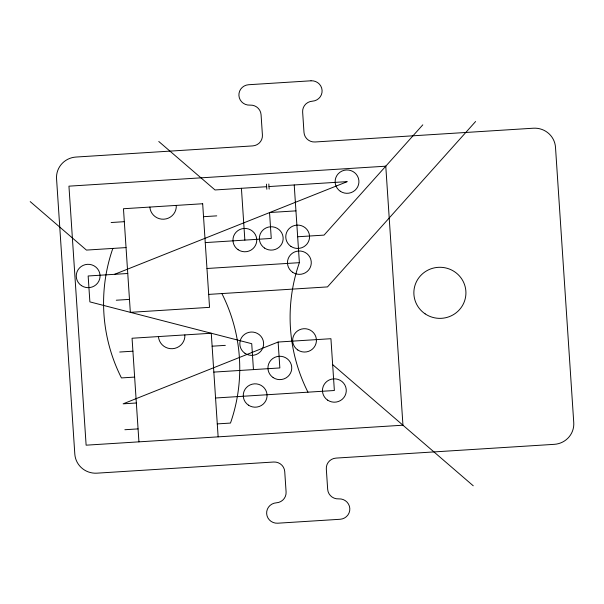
<?xml version="1.0" encoding="UTF-8"?>
<svg xmlns="http://www.w3.org/2000/svg" width="604" height="604" viewBox="0 0 604 604"><rect width="100%" height="100%" fill="white"/><g stroke="black" fill="none" stroke-linecap="round" stroke-linejoin="round"><path stroke-width="0.91" d="M422.8 124.839L324.061 235.107L297.659 236.768M475.605 121.51L327.496 286.908L208.69 294.397M114.564 274.322L347.036 181.736M215.56 397.998L334.367 390.509L330.932 338.708L278.127 342.038L123.148 403.827L136.353 402.996M266.651 186.704L215.016 189.958L158.776 141.487M268.991 186.553L347.028 181.638M111.128 222.521L124.326 221.683M203.533 216.693L216.738 215.862M295.945 210.864L269.543 212.532L271.256 238.437L205.254 242.597M126.047 247.587L86.44 250.086L30.2 201.608M127.761 273.491L88.161 275.983L89.875 301.887L251.725 343.699L253.446 369.603M206.968 268.493L299.38 262.672A171.981 168.705 1.2 0 0 307.964 392.177M116.278 300.218L129.482 299.388M119.713 352.026L132.918 351.196M212.125 346.198L225.322 345.367M134.632 377.092L121.434 377.923A171.981 168.705 1.2 0 1 112.842 248.418M213.839 372.102L279.848 367.942L278.127 342.038M124.869 429.731L138.067 428.893M217.274 423.902L230.479 423.072A171.981 168.705 1.2 0 0 221.887 293.567M332.653 364.612L473.249 485.797M294.224 184.967L299.38 262.672M268.818 184.009L269.158 189.105M266.485 184.152L266.825 189.256M241.419 188.297L244.854 240.098M218.135 436.851L211.264 333.249L132.057 338.24L138.928 441.849M184.862 334.91A13.228 12.978 1.2 0 1 172.518 348.697A13.228 12.978 1.2 0 1 158.459 336.579M176.27 205.405A13.228 12.978 1.2 0 1 163.933 219.192A13.228 12.978 1.2 0 1 149.868 207.074M311.007 80.793L248.644 84.726A10.419 10.215 1.2 0 0 238.92 95.575A10.419 10.215 1.2 0 0 249.996 105.119A10.419 10.215 1.2 0 1 261.064 114.662L262.415 135.054A10.419 10.215 1.2 0 1 252.698 145.904L75.991 157.048A20.83 20.438 1.2 0 0 56.557 178.754L74.813 454.08A20.83 20.438 1.2 0 0 96.957 473.166L273.665 462.022A10.419 10.215 1.2 0 1 284.733 471.565L286.092 491.958A10.419 10.215 1.2 0 1 276.368 502.815A10.419 10.215 1.2 0 0 266.651 513.664A10.419 10.215 1.2 0 0 277.727 523.207L340.09 519.274A10.419 10.215 1.2 0 0 349.807 508.425A10.419 10.215 1.2 0 0 338.738 498.881A10.419 10.215 1.2 0 1 327.67 489.338L326.319 468.946A10.419 10.215 1.2 0 1 336.035 458.096L554.321 444.333A20.83 20.438 1.2 0 0 573.755 422.626L555.499 147.3A20.83 20.438 1.2 0 0 533.355 128.214L315.069 141.978A10.419 10.215 1.2 0 1 303.993 132.435L302.642 112.042A10.419 10.215 1.2 0 1 312.359 101.185A10.419 10.215 1.2 0 0 322.083 90.336A10.419 10.215 1.2 0 0 311.007 80.793M385.775 166.191L68.947 186.16L86.123 445.178L402.951 425.201L385.775 166.191M202.672 203.744L123.465 208.735L130.336 312.344L209.543 307.345L202.672 203.744M292.638 272.298A11.906 11.68 1.2 0 0 311.249 263.586A11.906 11.68 1.2 0 0 294.246 252.125A11.906 11.68 1.2 0 0 292.638 272.298M273.114 377.568A11.906 11.68 1.2 0 0 291.717 368.855A11.906 11.68 1.2 0 0 274.714 357.394A11.906 11.68 1.2 0 0 273.114 377.568M327.632 400.135A11.906 11.68 1.2 0 0 346.243 391.43A11.906 11.68 1.2 0 0 329.233 379.969A11.906 11.68 1.2 0 0 327.632 400.135M297.795 349.995A11.906 11.68 1.2 0 0 316.398 341.29A11.906 11.68 1.2 0 0 299.395 329.829A11.906 11.68 1.2 0 0 297.795 349.995M248.425 405.133A11.906 11.68 1.2 0 0 267.036 396.42A11.906 11.68 1.2 0 0 250.026 384.959A11.906 11.68 1.2 0 0 248.425 405.133M81.419 285.609A11.906 11.68 1.2 0 0 100.03 276.904A11.906 11.68 1.2 0 0 83.027 265.443A11.906 11.68 1.2 0 0 81.419 285.609M244.99 353.325A11.906 11.68 1.2 0 0 263.593 344.62A11.906 11.68 1.2 0 0 246.591 333.159A11.906 11.68 1.2 0 0 244.99 353.325M290.924 246.394A11.906 11.68 1.2 0 0 309.527 237.689A11.906 11.68 1.2 0 0 292.525 226.228A11.906 11.68 1.2 0 0 290.924 246.394M238.119 249.724A11.906 11.68 1.2 0 0 256.723 241.011A11.906 11.68 1.2 0 0 239.72 229.558A11.906 11.68 1.2 0 0 238.119 249.724M425.156 313.876A26.04 25.549 1.2 0 0 465.85 294.835A26.04 25.549 1.2 0 0 428.666 269.769A26.04 25.549 1.2 0 0 425.156 313.876M264.522 248.055A11.906 11.68 1.2 0 0 283.125 239.35A11.906 11.68 1.2 0 0 266.122 227.889A11.906 11.68 1.2 0 0 264.522 248.055M340.294 191.264A11.906 11.68 1.2 0 0 358.897 182.551A11.906 11.68 1.2 0 0 341.894 171.098A11.906 11.68 1.2 0 0 340.294 191.264"/></g></svg>
